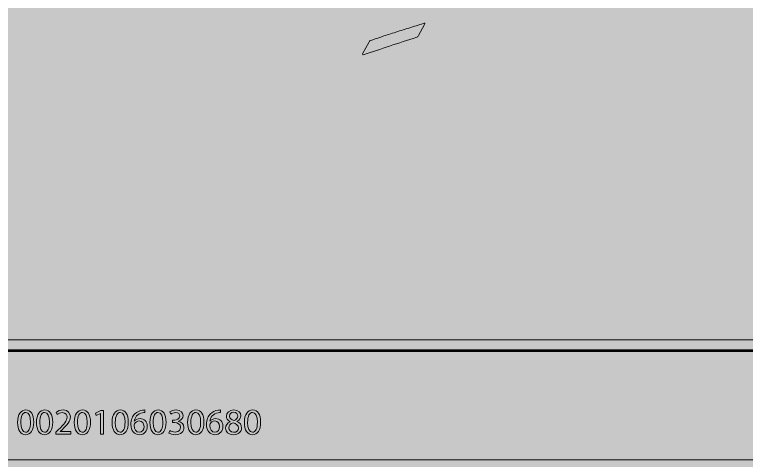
# Model space of a CAD drawing. Header units: inches. Extents: x -1481 to -429, y -1676 to -696.
# Drawn here: x -827.95 to -800.59, y -1277.75 to -1261.07 of the extents above; entities that cross this region are included whole.
import ezdxf

# ---------------------------------------------------------------- set-up
doc = ezdxf.new("R2010")
doc.units = ezdxf.units.IN
doc.header["$MEASUREMENT"] = 0
doc.layers.add('Layer 1', color=7, linetype='Continuous')

# ---------------------------------------------------------------- blocks, each defined once
blk = doc.blocks.new('block 75')
at = {"layer": 'Layer 1', "true_color": 0x009344}
h = blk.add_hatch(color=114, dxfattribs=at)
h.dxf.hatch_style = 2
h.paths.add_polyline_path([(-693.785, -1296.171), (-933.785, -1296.171), (-933.785, -1006.171), (-693.785, -1006.171)])
blk = doc.blocks.new('block 141')
at = {"layer": 'Layer 1', "lineweight": 0}
blk.add_lwpolyline([(-910.384, -1110.533), (-756.319, -1110.533), (-756.319, -1273.233), (-910.384, -1273.233), (-910.384, -1110.533)], dxfattribs=at)
blk = doc.blocks.new('block 140')
at = {"layer": 'Layer 1', "true_color": 0x49c6ea}
h = blk.add_hatch(color=133, dxfattribs=at)
h.dxf.hatch_style = 2
h.paths.add_polyline_path([(-919.173, -1282.809), (-748.857, -1282.809), (-748.857, -1065.618), (-919.173, -1065.618)])
h = blk.add_hatch(color=133, dxfattribs=at)
h.dxf.hatch_style = 2
h.paths.add_polyline_path([(-907.435, -1277.731), (-761.338, -1277.731), (-761.338, -1076.165), (-907.435, -1076.165)])
at = {"layer": 'Layer 1', "true_color": 0xfff4c8}
h = blk.add_hatch(color=254, dxfattribs=at)
h.dxf.hatch_style = 2
h.paths.add_polyline_path([(-912.062, -1273.635), (-756.36, -1273.635), (-756.36, -1241.111), (-912.062, -1241.111)])
at = {"layer": 'Layer 1', "lineweight": 0}
for points in [[(-907.435, -1277.731), (-761.338, -1277.731), (-761.338, -1076.165), (-907.435, -1076.165), (-907.435, -1277.731)], [(-912.062, -1273.635), (-756.36, -1273.635), (-756.36, -1241.111), (-912.062, -1241.111), (-912.062, -1273.635)]]:
    blk.add_lwpolyline(points, dxfattribs=at)
at = {"layer": 'Layer 1', "color": 44, "lineweight": 53, "true_color": 0xaf7e09}
blk.add_lwpolyline([(-912.062, -1273.635), (-756.36, -1273.635), (-756.36, -1241.111), (-912.062, -1241.111), (-912.062, -1273.635)], dxfattribs=at)
at = {"layer": 'Layer 1'}
blk.add_blockref('block 141', (0, 0), dxfattribs=at)
blk = doc.blocks.new('block 153')
at = {"layer": 'Layer 1', "true_color": 0x231f20}
h = blk.add_hatch(color=250, dxfattribs=at)
h.dxf.hatch_style = 2
edge = h.paths.add_edge_path()
edge.add_spline(control_points=[(-827.235, -1276.315), (-827.235, -1276.619), (-827.348, -1276.788), (-827.546, -1276.788), (-827.721, -1276.788), (-827.84, -1276.624), (-827.842, -1276.327), (-827.842, -1276.027), (-827.713, -1275.861), (-827.531, -1275.861), (-827.342, -1275.861), (-827.235, -1276.03), (-827.235, -1276.315)], knot_values=[0, 0, 0, 0, 1, 1, 1, 2, 2, 2, 3, 3, 3, 4, 4, 4, 4], degree=3, periodic=1)
edge = h.paths.add_edge_path()
edge.add_spline(control_points=[(-827.721, -1276.329), (-827.721, -1276.562), (-827.65, -1276.694), (-827.539, -1276.694), (-827.415, -1276.694), (-827.356, -1276.549), (-827.356, -1276.32), (-827.356, -1276.1), (-827.413, -1275.955), (-827.538, -1275.955), (-827.644, -1275.955), (-827.721, -1276.085), (-827.721, -1276.329)], knot_values=[0, 0, 0, 0, 1, 1, 1, 2, 2, 2, 3, 3, 3, 4, 4, 4, 4], degree=3, periodic=1)
h = blk.add_hatch(color=250, dxfattribs=at)
h.dxf.hatch_style = 2
edge = h.paths.add_edge_path()
edge.add_spline(control_points=[(-826.528, -1276.315), (-826.528, -1276.619), (-826.641, -1276.788), (-826.839, -1276.788), (-827.014, -1276.788), (-827.133, -1276.624), (-827.136, -1276.327), (-827.136, -1276.027), (-827.006, -1275.861), (-826.824, -1275.861), (-826.635, -1275.861), (-826.528, -1276.03), (-826.528, -1276.315)], knot_values=[0, 0, 0, 0, 1, 1, 1, 2, 2, 2, 3, 3, 3, 4, 4, 4, 4], degree=3, periodic=1)
edge = h.paths.add_edge_path()
edge.add_spline(control_points=[(-827.014, -1276.329), (-827.014, -1276.562), (-826.943, -1276.694), (-826.832, -1276.694), (-826.708, -1276.694), (-826.649, -1276.549), (-826.649, -1276.32), (-826.649, -1276.1), (-826.706, -1275.955), (-826.831, -1275.955), (-826.937, -1275.955), (-827.014, -1276.085), (-827.014, -1276.329)], knot_values=[0, 0, 0, 0, 1, 1, 1, 2, 2, 2, 3, 3, 3, 4, 4, 4, 4], degree=3, periodic=1)
h = blk.add_hatch(color=250, dxfattribs=at)
h.dxf.hatch_style = 2
edge = h.paths.add_edge_path()
edge.add_spline(control_points=[(-826.416, -1276.772), (-826.416, -1276.772), (-826.416, -1276.698), (-826.416, -1276.698), (-826.416, -1276.698), (-826.321, -1276.606), (-826.321, -1276.606), (-826.092, -1276.388), (-825.989, -1276.272), (-825.988, -1276.137), (-825.988, -1276.046), (-826.032, -1275.962), (-826.165, -1275.962), (-826.247, -1275.962), (-826.314, -1276.003), (-826.356, -1276.038), (-826.356, -1276.038), (-826.394, -1275.952), (-826.394, -1275.952), (-826.332, -1275.9), (-826.244, -1275.861), (-826.141, -1275.861), (-825.948, -1275.861), (-825.866, -1275.994), (-825.866, -1276.122), (-825.866, -1276.287), (-825.986, -1276.421), (-826.175, -1276.603), (-826.175, -1276.603), (-826.247, -1276.669), (-826.247, -1276.669), (-826.247, -1276.669), (-826.247, -1276.672), (-826.247, -1276.672), (-826.247, -1276.672), (-825.844, -1276.672), (-825.844, -1276.672), (-825.844, -1276.672), (-825.844, -1276.772), (-825.844, -1276.772), (-825.844, -1276.772), (-826.416, -1276.772), (-826.416, -1276.772)], knot_values=[0, 0, 0, 0, 1, 1, 1, 2, 2, 2, 3, 3, 3, 4, 4, 4, 5, 5, 5, 6, 6, 6, 7, 7, 7, 8, 8, 8, 9, 9, 9, 10, 10, 10, 11, 11, 11, 12, 12, 12, 13, 13, 13, 14, 14, 14, 14], degree=3, periodic=1)
h = blk.add_hatch(color=250, dxfattribs=at)
h.dxf.hatch_style = 2
edge = h.paths.add_edge_path()
edge.add_spline(control_points=[(-825.114, -1276.315), (-825.114, -1276.619), (-825.227, -1276.788), (-825.425, -1276.788), (-825.6, -1276.788), (-825.719, -1276.624), (-825.722, -1276.327), (-825.722, -1276.027), (-825.592, -1275.861), (-825.41, -1275.861), (-825.221, -1275.861), (-825.114, -1276.03), (-825.114, -1276.315)], knot_values=[0, 0, 0, 0, 1, 1, 1, 2, 2, 2, 3, 3, 3, 4, 4, 4, 4], degree=3, periodic=1)
edge = h.paths.add_edge_path()
edge.add_spline(control_points=[(-825.6, -1276.329), (-825.6, -1276.562), (-825.529, -1276.694), (-825.419, -1276.694), (-825.294, -1276.694), (-825.235, -1276.549), (-825.235, -1276.32), (-825.235, -1276.1), (-825.292, -1275.955), (-825.417, -1275.955), (-825.523, -1275.955), (-825.6, -1276.085), (-825.6, -1276.329)], knot_values=[0, 0, 0, 0, 1, 1, 1, 2, 2, 2, 3, 3, 3, 4, 4, 4, 4], degree=3, periodic=1)
h = blk.add_hatch(color=250, dxfattribs=at)
h.dxf.hatch_style = 2
h.paths.add_polyline_path([(-824.739, -1275.99), (-824.742, -1275.99), (-824.898, -1276.074), (-824.921, -1275.981), (-824.725, -1275.877), (-824.622, -1275.877), (-824.622, -1276.772), (-824.739, -1276.772)])
h = blk.add_hatch(color=250, dxfattribs=at)
h.dxf.hatch_style = 2
edge = h.paths.add_edge_path()
edge.add_spline(control_points=[(-823.7, -1276.315), (-823.7, -1276.619), (-823.813, -1276.788), (-824.012, -1276.788), (-824.187, -1276.788), (-824.305, -1276.624), (-824.308, -1276.327), (-824.308, -1276.027), (-824.178, -1275.861), (-823.996, -1275.861), (-823.808, -1275.861), (-823.7, -1276.03), (-823.7, -1276.315)], knot_values=[0, 0, 0, 0, 1, 1, 1, 2, 2, 2, 3, 3, 3, 4, 4, 4, 4], degree=3, periodic=1)
edge = h.paths.add_edge_path()
edge.add_spline(control_points=[(-824.187, -1276.329), (-824.187, -1276.562), (-824.115, -1276.694), (-824.005, -1276.694), (-823.881, -1276.694), (-823.821, -1276.549), (-823.821, -1276.32), (-823.821, -1276.1), (-823.878, -1275.955), (-824.003, -1275.955), (-824.109, -1275.955), (-824.187, -1276.085), (-824.187, -1276.329)], knot_values=[0, 0, 0, 0, 1, 1, 1, 2, 2, 2, 3, 3, 3, 4, 4, 4, 4], degree=3, periodic=1)
h = blk.add_hatch(color=250, dxfattribs=at)
h.dxf.hatch_style = 2
edge = h.paths.add_edge_path()
edge.add_spline(control_points=[(-823.077, -1275.962), (-823.102, -1275.961), (-823.134, -1275.962), (-823.168, -1275.968), (-823.358, -1275.999), (-823.459, -1276.138), (-823.48, -1276.286), (-823.48, -1276.286), (-823.475, -1276.286), (-823.475, -1276.286), (-823.433, -1276.229), (-823.358, -1276.183), (-823.259, -1276.183), (-823.101, -1276.183), (-822.989, -1276.297), (-822.989, -1276.472), (-822.989, -1276.636), (-823.101, -1276.788), (-823.287, -1276.788), (-823.478, -1276.788), (-823.604, -1276.639), (-823.604, -1276.406), (-823.604, -1276.229), (-823.54, -1276.09), (-823.452, -1276.002), (-823.378, -1275.929), (-823.278, -1275.884), (-823.165, -1275.87), (-823.13, -1275.864), (-823.099, -1275.863), (-823.077, -1275.863), (-823.077, -1275.863), (-823.077, -1275.962), (-823.077, -1275.962)], knot_values=[0, 0, 0, 0, 1, 1, 1, 2, 2, 2, 3, 3, 3, 4, 4, 4, 5, 5, 5, 6, 6, 6, 7, 7, 7, 8, 8, 8, 9, 9, 9, 10, 10, 10, 11, 11, 11, 11], degree=3, periodic=1)
edge = h.paths.add_edge_path()
edge.add_spline(control_points=[(-823.112, -1276.479), (-823.112, -1276.351), (-823.185, -1276.274), (-823.296, -1276.274), (-823.369, -1276.274), (-823.437, -1276.319), (-823.47, -1276.384), (-823.478, -1276.398), (-823.484, -1276.415), (-823.484, -1276.438), (-823.481, -1276.585), (-823.413, -1276.694), (-823.287, -1276.694), (-823.182, -1276.694), (-823.112, -1276.607), (-823.112, -1276.479)], knot_values=[0, 0, 0, 0, 1, 1, 1, 2, 2, 2, 3, 3, 3, 4, 4, 4, 5, 5, 5, 5], degree=3, periodic=1)
h = blk.add_hatch(color=250, dxfattribs=at)
h.dxf.hatch_style = 2
edge = h.paths.add_edge_path()
edge.add_spline(control_points=[(-822.286, -1276.315), (-822.286, -1276.619), (-822.399, -1276.788), (-822.598, -1276.788), (-822.773, -1276.788), (-822.891, -1276.624), (-822.894, -1276.327), (-822.894, -1276.027), (-822.764, -1275.861), (-822.583, -1275.861), (-822.394, -1275.861), (-822.286, -1276.03), (-822.286, -1276.315)], knot_values=[0, 0, 0, 0, 1, 1, 1, 2, 2, 2, 3, 3, 3, 4, 4, 4, 4], degree=3, periodic=1)
edge = h.paths.add_edge_path()
edge.add_spline(control_points=[(-822.773, -1276.329), (-822.773, -1276.562), (-822.701, -1276.694), (-822.591, -1276.694), (-822.467, -1276.694), (-822.408, -1276.549), (-822.408, -1276.32), (-822.408, -1276.1), (-822.464, -1275.955), (-822.589, -1275.955), (-822.696, -1275.955), (-822.773, -1276.085), (-822.773, -1276.329)], knot_values=[0, 0, 0, 0, 1, 1, 1, 2, 2, 2, 3, 3, 3, 4, 4, 4, 4], degree=3, periodic=1)
h = blk.add_hatch(color=250, dxfattribs=at)
h.dxf.hatch_style = 2
edge = h.paths.add_edge_path()
edge.add_spline(control_points=[(-822.146, -1276.633), (-822.111, -1276.655), (-822.031, -1276.69), (-821.947, -1276.69), (-821.792, -1276.69), (-821.743, -1276.59), (-821.745, -1276.516), (-821.746, -1276.391), (-821.859, -1276.337), (-821.976, -1276.337), (-821.976, -1276.337), (-822.044, -1276.337), (-822.044, -1276.337), (-822.044, -1276.337), (-822.044, -1276.246), (-822.044, -1276.246), (-822.044, -1276.246), (-821.976, -1276.246), (-821.976, -1276.246), (-821.888, -1276.246), (-821.776, -1276.2), (-821.776, -1276.094), (-821.776, -1276.023), (-821.822, -1275.959), (-821.933, -1275.959), (-822.005, -1275.959), (-822.074, -1275.991), (-822.113, -1276.019), (-822.113, -1276.019), (-822.144, -1275.93), (-822.144, -1275.93), (-822.097, -1275.896), (-822.007, -1275.861), (-821.91, -1275.861), (-821.734, -1275.861), (-821.654, -1275.966), (-821.654, -1276.075), (-821.654, -1276.167), (-821.709, -1276.246), (-821.819, -1276.286), (-821.819, -1276.286), (-821.819, -1276.289), (-821.819, -1276.289), (-821.709, -1276.311), (-821.619, -1276.393), (-821.619, -1276.519), (-821.619, -1276.662), (-821.731, -1276.788), (-821.946, -1276.788), (-822.046, -1276.788), (-822.135, -1276.756), (-822.179, -1276.727), (-822.179, -1276.727), (-822.146, -1276.633), (-822.146, -1276.633)], knot_values=[0, 0, 0, 0, 1, 1, 1, 2, 2, 2, 3, 3, 3, 4, 4, 4, 5, 5, 5, 6, 6, 6, 7, 7, 7, 8, 8, 8, 9, 9, 9, 10, 10, 10, 11, 11, 11, 12, 12, 12, 13, 13, 13, 14, 14, 14, 15, 15, 15, 16, 16, 16, 17, 17, 17, 18, 18, 18, 18], degree=3, periodic=1)
h = blk.add_hatch(color=250, dxfattribs=at)
h.dxf.hatch_style = 2
edge = h.paths.add_edge_path()
edge.add_spline(control_points=[(-820.872, -1276.315), (-820.872, -1276.619), (-820.985, -1276.788), (-821.184, -1276.788), (-821.359, -1276.788), (-821.477, -1276.624), (-821.48, -1276.327), (-821.48, -1276.027), (-821.351, -1275.861), (-821.169, -1275.861), (-820.98, -1275.861), (-820.872, -1276.03), (-820.872, -1276.315)], knot_values=[0, 0, 0, 0, 1, 1, 1, 2, 2, 2, 3, 3, 3, 4, 4, 4, 4], degree=3, periodic=1)
edge = h.paths.add_edge_path()
edge.add_spline(control_points=[(-821.359, -1276.329), (-821.359, -1276.562), (-821.287, -1276.694), (-821.177, -1276.694), (-821.053, -1276.694), (-820.994, -1276.549), (-820.994, -1276.32), (-820.994, -1276.1), (-821.05, -1275.955), (-821.176, -1275.955), (-821.282, -1275.955), (-821.359, -1276.085), (-821.359, -1276.329)], knot_values=[0, 0, 0, 0, 1, 1, 1, 2, 2, 2, 3, 3, 3, 4, 4, 4, 4], degree=3, periodic=1)
h = blk.add_hatch(color=250, dxfattribs=at)
h.dxf.hatch_style = 2
edge = h.paths.add_edge_path()
edge.add_spline(control_points=[(-820.25, -1275.962), (-820.274, -1275.961), (-820.306, -1275.962), (-820.34, -1275.968), (-820.531, -1275.999), (-820.631, -1276.138), (-820.652, -1276.286), (-820.652, -1276.286), (-820.648, -1276.286), (-820.648, -1276.286), (-820.605, -1276.229), (-820.531, -1276.183), (-820.431, -1276.183), (-820.273, -1276.183), (-820.161, -1276.297), (-820.161, -1276.472), (-820.161, -1276.636), (-820.273, -1276.788), (-820.459, -1276.788), (-820.651, -1276.788), (-820.776, -1276.639), (-820.776, -1276.406), (-820.776, -1276.229), (-820.713, -1276.09), (-820.624, -1276.002), (-820.55, -1275.929), (-820.451, -1275.884), (-820.338, -1275.87), (-820.302, -1275.864), (-820.272, -1275.863), (-820.25, -1275.863), (-820.25, -1275.863), (-820.25, -1275.962), (-820.25, -1275.962)], knot_values=[0, 0, 0, 0, 1, 1, 1, 2, 2, 2, 3, 3, 3, 4, 4, 4, 5, 5, 5, 6, 6, 6, 7, 7, 7, 8, 8, 8, 9, 9, 9, 10, 10, 10, 11, 11, 11, 11], degree=3, periodic=1)
edge = h.paths.add_edge_path()
edge.add_spline(control_points=[(-820.284, -1276.479), (-820.284, -1276.351), (-820.357, -1276.274), (-820.469, -1276.274), (-820.542, -1276.274), (-820.609, -1276.319), (-820.642, -1276.384), (-820.651, -1276.398), (-820.656, -1276.415), (-820.656, -1276.438), (-820.653, -1276.585), (-820.586, -1276.694), (-820.459, -1276.694), (-820.354, -1276.694), (-820.284, -1276.607), (-820.284, -1276.479)], knot_values=[0, 0, 0, 0, 1, 1, 1, 2, 2, 2, 3, 3, 3, 4, 4, 4, 5, 5, 5, 5], degree=3, periodic=1)
h = blk.add_hatch(color=250, dxfattribs=at)
h.dxf.hatch_style = 2
edge = h.paths.add_edge_path()
edge.add_spline(control_points=[(-820.065, -1276.545), (-820.065, -1276.432), (-819.997, -1276.352), (-819.887, -1276.305), (-819.887, -1276.305), (-819.888, -1276.301), (-819.888, -1276.301), (-819.988, -1276.254), (-820.03, -1276.177), (-820.03, -1276.1), (-820.03, -1275.958), (-819.911, -1275.861), (-819.753, -1275.861), (-819.58, -1275.861), (-819.493, -1275.97), (-819.493, -1276.082), (-819.493, -1276.158), (-819.53, -1276.239), (-819.64, -1276.291), (-819.64, -1276.291), (-819.64, -1276.296), (-819.64, -1276.296), (-819.529, -1276.34), (-819.46, -1276.418), (-819.46, -1276.527), (-819.46, -1276.683), (-819.594, -1276.788), (-819.764, -1276.788), (-819.952, -1276.788), (-820.065, -1276.676), (-820.065, -1276.545)], knot_values=[0, 0, 0, 0, 1, 1, 1, 2, 2, 2, 3, 3, 3, 4, 4, 4, 5, 5, 5, 6, 6, 6, 7, 7, 7, 8, 8, 8, 9, 9, 9, 10, 10, 10, 10], degree=3, periodic=1)
edge = h.paths.add_edge_path()
edge.add_spline(control_points=[(-819.583, -1276.539), (-819.583, -1276.431), (-819.658, -1276.378), (-819.78, -1276.344), (-819.884, -1276.374), (-819.941, -1276.443), (-819.941, -1276.528), (-819.945, -1276.619), (-819.876, -1276.699), (-819.762, -1276.699), (-819.653, -1276.699), (-819.583, -1276.632), (-819.583, -1276.539)], knot_values=[0, 0, 0, 0, 1, 1, 1, 2, 2, 2, 3, 3, 3, 4, 4, 4, 4], degree=3, periodic=1)
edge = h.paths.add_edge_path()
edge.add_spline(control_points=[(-819.916, -1276.092), (-819.916, -1276.181), (-819.848, -1276.229), (-819.745, -1276.257), (-819.668, -1276.231), (-819.609, -1276.176), (-819.609, -1276.094), (-819.609, -1276.023), (-819.651, -1275.948), (-819.76, -1275.948), (-819.861, -1275.948), (-819.916, -1276.014), (-819.916, -1276.092)], knot_values=[0, 0, 0, 0, 1, 1, 1, 2, 2, 2, 3, 3, 3, 4, 4, 4, 4], degree=3, periodic=1)
h = blk.add_hatch(color=250, dxfattribs=at)
h.dxf.hatch_style = 2
edge = h.paths.add_edge_path()
edge.add_spline(control_points=[(-818.752, -1276.315), (-818.752, -1276.619), (-818.865, -1276.788), (-819.063, -1276.788), (-819.238, -1276.788), (-819.357, -1276.624), (-819.359, -1276.327), (-819.359, -1276.027), (-819.23, -1275.861), (-819.048, -1275.861), (-818.859, -1275.861), (-818.752, -1276.03), (-818.752, -1276.315)], knot_values=[0, 0, 0, 0, 1, 1, 1, 2, 2, 2, 3, 3, 3, 4, 4, 4, 4], degree=3, periodic=1)
edge = h.paths.add_edge_path()
edge.add_spline(control_points=[(-819.238, -1276.329), (-819.238, -1276.562), (-819.167, -1276.694), (-819.056, -1276.694), (-818.932, -1276.694), (-818.873, -1276.549), (-818.873, -1276.32), (-818.873, -1276.1), (-818.93, -1275.955), (-819.055, -1275.955), (-819.161, -1275.955), (-819.238, -1276.085), (-819.238, -1276.329)], knot_values=[0, 0, 0, 0, 1, 1, 1, 2, 2, 2, 3, 3, 3, 4, 4, 4, 4], degree=3, periodic=1)
at = {"layer": 'Layer 1', "lineweight": 0}
blk.add_lwpolyline([(-824.739, -1275.99), (-824.742, -1275.99), (-824.898, -1276.074), (-824.921, -1275.981), (-824.725, -1275.877), (-824.622, -1275.877), (-824.622, -1276.772), (-824.739, -1276.772), (-824.739, -1275.99)], dxfattribs=at)
for points, knots in [([(-827.235, -1276.315), (-827.235, -1276.619), (-827.348, -1276.788), (-827.546, -1276.788), (-827.721, -1276.788), (-827.84, -1276.624), (-827.842, -1276.327), (-827.842, -1276.027), (-827.713, -1275.861), (-827.531, -1275.861), (-827.342, -1275.861), (-827.235, -1276.03), (-827.235, -1276.315)], [0, 0, 0, 0, 1, 1, 1, 2, 2, 2, 3, 3, 3, 4, 4, 4, 4]), ([(-827.721, -1276.329), (-827.721, -1276.562), (-827.65, -1276.694), (-827.539, -1276.694), (-827.415, -1276.694), (-827.356, -1276.549), (-827.356, -1276.32), (-827.356, -1276.1), (-827.413, -1275.955), (-827.538, -1275.955), (-827.644, -1275.955), (-827.721, -1276.085), (-827.721, -1276.329)], [0, 0, 0, 0, 1, 1, 1, 2, 2, 2, 3, 3, 3, 4, 4, 4, 4]), ([(-826.528, -1276.315), (-826.528, -1276.619), (-826.641, -1276.788), (-826.839, -1276.788), (-827.014, -1276.788), (-827.133, -1276.624), (-827.136, -1276.327), (-827.136, -1276.027), (-827.006, -1275.861), (-826.824, -1275.861), (-826.635, -1275.861), (-826.528, -1276.03), (-826.528, -1276.315)], [0, 0, 0, 0, 1, 1, 1, 2, 2, 2, 3, 3, 3, 4, 4, 4, 4]), ([(-827.014, -1276.329), (-827.014, -1276.562), (-826.943, -1276.694), (-826.832, -1276.694), (-826.708, -1276.694), (-826.649, -1276.549), (-826.649, -1276.32), (-826.649, -1276.1), (-826.706, -1275.955), (-826.831, -1275.955), (-826.937, -1275.955), (-827.014, -1276.085), (-827.014, -1276.329)], [0, 0, 0, 0, 1, 1, 1, 2, 2, 2, 3, 3, 3, 4, 4, 4, 4]), ([(-826.416, -1276.772), (-826.416, -1276.772), (-826.416, -1276.698), (-826.416, -1276.698), (-826.416, -1276.698), (-826.321, -1276.606), (-826.321, -1276.606), (-826.092, -1276.388), (-825.989, -1276.272), (-825.988, -1276.137), (-825.988, -1276.046), (-826.032, -1275.962), (-826.165, -1275.962), (-826.247, -1275.962), (-826.314, -1276.003), (-826.356, -1276.038), (-826.356, -1276.038), (-826.394, -1275.952), (-826.394, -1275.952), (-826.332, -1275.9), (-826.244, -1275.861), (-826.141, -1275.861), (-825.948, -1275.861), (-825.866, -1275.994), (-825.866, -1276.122), (-825.866, -1276.287), (-825.986, -1276.421), (-826.175, -1276.603), (-826.175, -1276.603), (-826.247, -1276.669), (-826.247, -1276.669), (-826.247, -1276.669), (-826.247, -1276.672), (-826.247, -1276.672), (-826.247, -1276.672), (-825.844, -1276.672), (-825.844, -1276.672), (-825.844, -1276.672), (-825.844, -1276.772), (-825.844, -1276.772), (-825.844, -1276.772), (-826.416, -1276.772), (-826.416, -1276.772)], [0, 0, 0, 0, 1, 1, 1, 2, 2, 2, 3, 3, 3, 4, 4, 4, 5, 5, 5, 6, 6, 6, 7, 7, 7, 8, 8, 8, 9, 9, 9, 10, 10, 10, 11, 11, 11, 12, 12, 12, 13, 13, 13, 14, 14, 14, 14]), ([(-825.114, -1276.315), (-825.114, -1276.619), (-825.227, -1276.788), (-825.425, -1276.788), (-825.6, -1276.788), (-825.719, -1276.624), (-825.722, -1276.327), (-825.722, -1276.027), (-825.592, -1275.861), (-825.41, -1275.861), (-825.221, -1275.861), (-825.114, -1276.03), (-825.114, -1276.315)], [0, 0, 0, 0, 1, 1, 1, 2, 2, 2, 3, 3, 3, 4, 4, 4, 4]), ([(-825.6, -1276.329), (-825.6, -1276.562), (-825.529, -1276.694), (-825.419, -1276.694), (-825.294, -1276.694), (-825.235, -1276.549), (-825.235, -1276.32), (-825.235, -1276.1), (-825.292, -1275.955), (-825.417, -1275.955), (-825.523, -1275.955), (-825.6, -1276.085), (-825.6, -1276.329)], [0, 0, 0, 0, 1, 1, 1, 2, 2, 2, 3, 3, 3, 4, 4, 4, 4]), ([(-823.7, -1276.315), (-823.7, -1276.619), (-823.813, -1276.788), (-824.012, -1276.788), (-824.187, -1276.788), (-824.305, -1276.624), (-824.308, -1276.327), (-824.308, -1276.027), (-824.178, -1275.861), (-823.996, -1275.861), (-823.808, -1275.861), (-823.7, -1276.03), (-823.7, -1276.315)], [0, 0, 0, 0, 1, 1, 1, 2, 2, 2, 3, 3, 3, 4, 4, 4, 4]), ([(-824.187, -1276.329), (-824.187, -1276.562), (-824.115, -1276.694), (-824.005, -1276.694), (-823.881, -1276.694), (-823.821, -1276.549), (-823.821, -1276.32), (-823.821, -1276.1), (-823.878, -1275.955), (-824.003, -1275.955), (-824.109, -1275.955), (-824.187, -1276.085), (-824.187, -1276.329)], [0, 0, 0, 0, 1, 1, 1, 2, 2, 2, 3, 3, 3, 4, 4, 4, 4]), ([(-823.077, -1275.962), (-823.102, -1275.961), (-823.134, -1275.962), (-823.168, -1275.968), (-823.358, -1275.999), (-823.459, -1276.138), (-823.48, -1276.286), (-823.48, -1276.286), (-823.475, -1276.286), (-823.475, -1276.286), (-823.433, -1276.229), (-823.358, -1276.183), (-823.259, -1276.183), (-823.101, -1276.183), (-822.989, -1276.297), (-822.989, -1276.472), (-822.989, -1276.636), (-823.101, -1276.788), (-823.287, -1276.788), (-823.478, -1276.788), (-823.604, -1276.639), (-823.604, -1276.406), (-823.604, -1276.229), (-823.54, -1276.09), (-823.452, -1276.002), (-823.378, -1275.929), (-823.278, -1275.884), (-823.165, -1275.87), (-823.13, -1275.864), (-823.099, -1275.863), (-823.077, -1275.863), (-823.077, -1275.863), (-823.077, -1275.962), (-823.077, -1275.962)], [0, 0, 0, 0, 1, 1, 1, 2, 2, 2, 3, 3, 3, 4, 4, 4, 5, 5, 5, 6, 6, 6, 7, 7, 7, 8, 8, 8, 9, 9, 9, 10, 10, 10, 11, 11, 11, 11]), ([(-822.286, -1276.315), (-822.286, -1276.619), (-822.399, -1276.788), (-822.598, -1276.788), (-822.773, -1276.788), (-822.891, -1276.624), (-822.894, -1276.327), (-822.894, -1276.027), (-822.764, -1275.861), (-822.583, -1275.861), (-822.394, -1275.861), (-822.286, -1276.03), (-822.286, -1276.315)], [0, 0, 0, 0, 1, 1, 1, 2, 2, 2, 3, 3, 3, 4, 4, 4, 4]), ([(-822.773, -1276.329), (-822.773, -1276.562), (-822.701, -1276.694), (-822.591, -1276.694), (-822.467, -1276.694), (-822.408, -1276.549), (-822.408, -1276.32), (-822.408, -1276.1), (-822.464, -1275.955), (-822.589, -1275.955), (-822.696, -1275.955), (-822.773, -1276.085), (-822.773, -1276.329)], [0, 0, 0, 0, 1, 1, 1, 2, 2, 2, 3, 3, 3, 4, 4, 4, 4]), ([(-822.146, -1276.633), (-822.111, -1276.655), (-822.031, -1276.69), (-821.947, -1276.69), (-821.792, -1276.69), (-821.743, -1276.59), (-821.745, -1276.516), (-821.746, -1276.391), (-821.859, -1276.337), (-821.976, -1276.337), (-821.976, -1276.337), (-822.044, -1276.337), (-822.044, -1276.337), (-822.044, -1276.337), (-822.044, -1276.246), (-822.044, -1276.246), (-822.044, -1276.246), (-821.976, -1276.246), (-821.976, -1276.246), (-821.888, -1276.246), (-821.776, -1276.2), (-821.776, -1276.094), (-821.776, -1276.023), (-821.822, -1275.959), (-821.933, -1275.959), (-822.005, -1275.959), (-822.074, -1275.991), (-822.113, -1276.019), (-822.113, -1276.019), (-822.144, -1275.93), (-822.144, -1275.93), (-822.097, -1275.896), (-822.007, -1275.861), (-821.91, -1275.861), (-821.734, -1275.861), (-821.654, -1275.966), (-821.654, -1276.075), (-821.654, -1276.167), (-821.709, -1276.246), (-821.819, -1276.286), (-821.819, -1276.286), (-821.819, -1276.289), (-821.819, -1276.289), (-821.709, -1276.311), (-821.619, -1276.393), (-821.619, -1276.519), (-821.619, -1276.662), (-821.731, -1276.788), (-821.946, -1276.788), (-822.046, -1276.788), (-822.135, -1276.756), (-822.179, -1276.727), (-822.179, -1276.727), (-822.146, -1276.633), (-822.146, -1276.633)], [0, 0, 0, 0, 1, 1, 1, 2, 2, 2, 3, 3, 3, 4, 4, 4, 5, 5, 5, 6, 6, 6, 7, 7, 7, 8, 8, 8, 9, 9, 9, 10, 10, 10, 11, 11, 11, 12, 12, 12, 13, 13, 13, 14, 14, 14, 15, 15, 15, 16, 16, 16, 17, 17, 17, 18, 18, 18, 18]), ([(-820.872, -1276.315), (-820.872, -1276.619), (-820.985, -1276.788), (-821.184, -1276.788), (-821.359, -1276.788), (-821.477, -1276.624), (-821.48, -1276.327), (-821.48, -1276.027), (-821.351, -1275.861), (-821.169, -1275.861), (-820.98, -1275.861), (-820.872, -1276.03), (-820.872, -1276.315)], [0, 0, 0, 0, 1, 1, 1, 2, 2, 2, 3, 3, 3, 4, 4, 4, 4]), ([(-821.359, -1276.329), (-821.359, -1276.562), (-821.287, -1276.694), (-821.177, -1276.694), (-821.053, -1276.694), (-820.994, -1276.549), (-820.994, -1276.32), (-820.994, -1276.1), (-821.05, -1275.955), (-821.176, -1275.955), (-821.282, -1275.955), (-821.359, -1276.085), (-821.359, -1276.329)], [0, 0, 0, 0, 1, 1, 1, 2, 2, 2, 3, 3, 3, 4, 4, 4, 4]), ([(-820.25, -1275.962), (-820.274, -1275.961), (-820.306, -1275.962), (-820.34, -1275.968), (-820.531, -1275.999), (-820.631, -1276.138), (-820.652, -1276.286), (-820.652, -1276.286), (-820.648, -1276.286), (-820.648, -1276.286), (-820.605, -1276.229), (-820.531, -1276.183), (-820.431, -1276.183), (-820.273, -1276.183), (-820.161, -1276.297), (-820.161, -1276.472), (-820.161, -1276.636), (-820.273, -1276.788), (-820.459, -1276.788), (-820.651, -1276.788), (-820.776, -1276.639), (-820.776, -1276.406), (-820.776, -1276.229), (-820.713, -1276.09), (-820.624, -1276.002), (-820.55, -1275.929), (-820.451, -1275.884), (-820.338, -1275.87), (-820.302, -1275.864), (-820.272, -1275.863), (-820.25, -1275.863), (-820.25, -1275.863), (-820.25, -1275.962), (-820.25, -1275.962)], [0, 0, 0, 0, 1, 1, 1, 2, 2, 2, 3, 3, 3, 4, 4, 4, 5, 5, 5, 6, 6, 6, 7, 7, 7, 8, 8, 8, 9, 9, 9, 10, 10, 10, 11, 11, 11, 11]), ([(-820.065, -1276.545), (-820.065, -1276.432), (-819.997, -1276.352), (-819.887, -1276.305), (-819.887, -1276.305), (-819.888, -1276.301), (-819.888, -1276.301), (-819.988, -1276.254), (-820.03, -1276.177), (-820.03, -1276.1), (-820.03, -1275.958), (-819.911, -1275.861), (-819.753, -1275.861), (-819.58, -1275.861), (-819.493, -1275.97), (-819.493, -1276.082), (-819.493, -1276.158), (-819.53, -1276.239), (-819.64, -1276.291), (-819.64, -1276.291), (-819.64, -1276.296), (-819.64, -1276.296), (-819.529, -1276.34), (-819.46, -1276.418), (-819.46, -1276.527), (-819.46, -1276.683), (-819.594, -1276.788), (-819.764, -1276.788), (-819.952, -1276.788), (-820.065, -1276.676), (-820.065, -1276.545)], [0, 0, 0, 0, 1, 1, 1, 2, 2, 2, 3, 3, 3, 4, 4, 4, 5, 5, 5, 6, 6, 6, 7, 7, 7, 8, 8, 8, 9, 9, 9, 10, 10, 10, 10]), ([(-819.916, -1276.092), (-819.916, -1276.181), (-819.848, -1276.229), (-819.745, -1276.257), (-819.668, -1276.231), (-819.609, -1276.176), (-819.609, -1276.094), (-819.609, -1276.023), (-819.651, -1275.948), (-819.76, -1275.948), (-819.861, -1275.948), (-819.916, -1276.014), (-819.916, -1276.092)], [0, 0, 0, 0, 1, 1, 1, 2, 2, 2, 3, 3, 3, 4, 4, 4, 4]), ([(-818.752, -1276.315), (-818.752, -1276.619), (-818.865, -1276.788), (-819.063, -1276.788), (-819.238, -1276.788), (-819.357, -1276.624), (-819.359, -1276.327), (-819.359, -1276.027), (-819.23, -1275.861), (-819.048, -1275.861), (-818.859, -1275.861), (-818.752, -1276.03), (-818.752, -1276.315)], [0, 0, 0, 0, 1, 1, 1, 2, 2, 2, 3, 3, 3, 4, 4, 4, 4]), ([(-819.238, -1276.329), (-819.238, -1276.562), (-819.167, -1276.694), (-819.056, -1276.694), (-818.932, -1276.694), (-818.873, -1276.549), (-818.873, -1276.32), (-818.873, -1276.1), (-818.93, -1275.955), (-819.055, -1275.955), (-819.161, -1275.955), (-819.238, -1276.085), (-819.238, -1276.329)], [0, 0, 0, 0, 1, 1, 1, 2, 2, 2, 3, 3, 3, 4, 4, 4, 4]), ([(-823.112, -1276.479), (-823.112, -1276.351), (-823.185, -1276.274), (-823.296, -1276.274), (-823.369, -1276.274), (-823.437, -1276.319), (-823.47, -1276.384), (-823.478, -1276.398), (-823.484, -1276.415), (-823.484, -1276.438), (-823.481, -1276.585), (-823.413, -1276.694), (-823.287, -1276.694), (-823.182, -1276.694), (-823.112, -1276.607), (-823.112, -1276.479)], [0, 0, 0, 0, 1, 1, 1, 2, 2, 2, 3, 3, 3, 4, 4, 4, 5, 5, 5, 5]), ([(-820.284, -1276.479), (-820.284, -1276.351), (-820.357, -1276.274), (-820.469, -1276.274), (-820.542, -1276.274), (-820.609, -1276.319), (-820.642, -1276.384), (-820.651, -1276.398), (-820.656, -1276.415), (-820.656, -1276.438), (-820.653, -1276.585), (-820.586, -1276.694), (-820.459, -1276.694), (-820.354, -1276.694), (-820.284, -1276.607), (-820.284, -1276.479)], [0, 0, 0, 0, 1, 1, 1, 2, 2, 2, 3, 3, 3, 4, 4, 4, 5, 5, 5, 5]), ([(-819.583, -1276.539), (-819.583, -1276.431), (-819.658, -1276.378), (-819.78, -1276.344), (-819.884, -1276.374), (-819.941, -1276.443), (-819.941, -1276.528), (-819.945, -1276.619), (-819.876, -1276.699), (-819.762, -1276.699), (-819.653, -1276.699), (-819.583, -1276.632), (-819.583, -1276.539)], [0, 0, 0, 0, 1, 1, 1, 2, 2, 2, 3, 3, 3, 4, 4, 4, 4])]:
    blk.add_open_spline(points, degree=3, knots=knots, dxfattribs=at)
blk = doc.blocks.new('block 145')
at = {"layer": 'Layer 1'}
blk.add_blockref('block 153', (0, 0), dxfattribs=at)
blk = doc.blocks.new('block 195')
at = {"layer": 'Layer 1', "true_color": 0x231f20}
h = blk.add_hatch(color=250, dxfattribs=at)
h.dxf.hatch_style = 2
edge = h.paths.add_edge_path()
edge.add_spline(control_points=[(-812.913, -1261.916), (-813.256, -1262.024), (-813.593, -1262.135), (-813.926, -1262.246), (-814.258, -1262.358), (-814.576, -1262.464), (-814.881, -1262.561), (-814.937, -1262.579), (-814.951, -1262.561), (-814.923, -1262.509), (-814.923, -1262.509), (-814.708, -1262.11), (-814.708, -1262.11), (-814.697, -1262.089), (-814.687, -1262.074), (-814.679, -1262.063), (-814.67, -1262.053), (-814.655, -1262.044), (-814.634, -1262.037), (-814.54, -1262.002), (-814.415, -1261.959), (-814.261, -1261.908), (-814.108, -1261.857), (-813.94, -1261.803), (-813.76, -1261.745), (-813.58, -1261.688), (-813.395, -1261.629), (-813.207, -1261.57), (-813.018, -1261.51), (-812.837, -1261.454), (-812.666, -1261.402), (-812.638, -1261.391), (-812.621, -1261.389), (-812.613, -1261.394), (-812.606, -1261.399), (-812.61, -1261.416), (-812.624, -1261.443), (-812.624, -1261.443), (-812.85, -1261.853), (-812.85, -1261.853), (-812.86, -1261.867), (-812.87, -1261.88), (-812.879, -1261.892), (-812.887, -1261.905), (-812.899, -1261.912), (-812.913, -1261.916)], knot_values=[0, 0, 0, 0, 1, 1, 1, 2, 2, 2, 3, 3, 3, 4, 4, 4, 5, 5, 5, 6, 6, 6, 7, 7, 7, 8, 8, 8, 9, 9, 9, 10, 10, 10, 11, 11, 11, 12, 12, 12, 13, 13, 13, 14, 14, 14, 15, 15, 15, 15], degree=3, periodic=1)
at = {"layer": 'Layer 1', "lineweight": 0}
blk.add_open_spline([(-812.913, -1261.916), (-813.256, -1262.024), (-813.593, -1262.135), (-813.926, -1262.246), (-814.258, -1262.358), (-814.576, -1262.464), (-814.881, -1262.561), (-814.937, -1262.579), (-814.951, -1262.561), (-814.923, -1262.509), (-814.923, -1262.509), (-814.708, -1262.11), (-814.708, -1262.11), (-814.697, -1262.089), (-814.687, -1262.074), (-814.679, -1262.063), (-814.67, -1262.053), (-814.655, -1262.044), (-814.634, -1262.037), (-814.54, -1262.002), (-814.415, -1261.959), (-814.261, -1261.908), (-814.108, -1261.857), (-813.94, -1261.803), (-813.76, -1261.745), (-813.58, -1261.688), (-813.395, -1261.629), (-813.207, -1261.57), (-813.018, -1261.51), (-812.837, -1261.454), (-812.666, -1261.402), (-812.638, -1261.391), (-812.621, -1261.389), (-812.613, -1261.394), (-812.606, -1261.399), (-812.61, -1261.416), (-812.624, -1261.443), (-812.624, -1261.443), (-812.85, -1261.853), (-812.85, -1261.853), (-812.86, -1261.867), (-812.87, -1261.88), (-812.879, -1261.892), (-812.887, -1261.905), (-812.899, -1261.912), (-812.913, -1261.916)], degree=3, knots=[0, 0, 0, 0, 1, 1, 1, 2, 2, 2, 3, 3, 3, 4, 4, 4, 5, 5, 5, 6, 6, 6, 7, 7, 7, 8, 8, 8, 9, 9, 9, 10, 10, 10, 11, 11, 11, 12, 12, 12, 13, 13, 13, 14, 14, 14, 15, 15, 15, 15], dxfattribs=at)
blk = doc.blocks.new('block 139')
at = {"layer": 'Layer 1'}
for name in ['block 140', 'block 145', 'block 195']:
    blk.add_blockref(name, (0, 0), dxfattribs=at)

msp = doc.modelspace()

# ---------------------------------------------------------------- hatches: boundary and pattern name
at = {"layer": 'Layer 1', "true_color": 0x006738}
h = msp.add_hatch(color=116, dxfattribs=at)
h.dxf.hatch_style = 2
h.paths.add_polyline_path([(-749.015, -1281.171), (-919.015, -1281.171), (-919.015, -1062.796), (-749.015, -1062.796)])

# ---------------------------------------------------------------- block references
at = {"layer": 'Layer 1'}
for name in ['block 75', 'block 139']:
    msp.add_blockref(name, (0, 0), dxfattribs=at)

doc.saveas('drawing.dxf')
